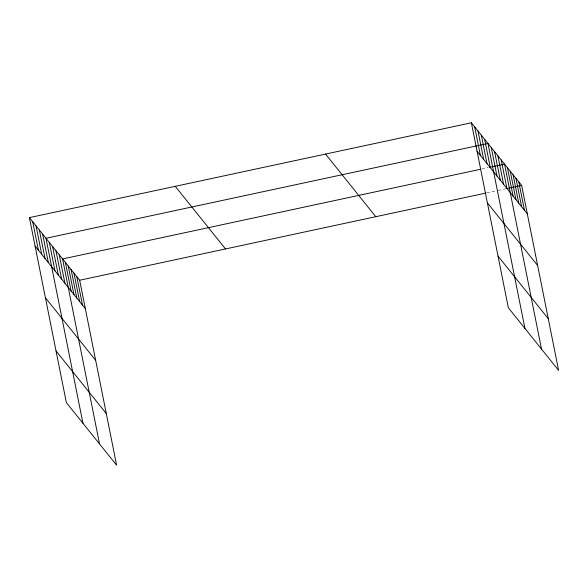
<?xml version="1.0" encoding="UTF-8"?>
<svg xmlns="http://www.w3.org/2000/svg" width="588" height="588" viewBox="0 0 588 588"><rect width="100%" height="100%" fill="white"/><g stroke="black" fill="none" stroke-linecap="round" stroke-linejoin="round"><path stroke-width="0.44" stroke-dasharray="2.94 2.21" d="M481.976 168.954L488.055 167.653M486.908 192.857L496.463 190.806M498.198 190.439L506.011 188.755"/><path stroke-width="0.88" d="M29.4 217.619L79.659 280.241L116.615 465.218L66.363 402.596L29.4 217.619L471.385 122.782L521.637 185.404L558.6 370.381L508.341 307.759L471.385 122.782M480.242 169.329L62.571 258.955L99.534 443.925M489.789 167.279L504.548 164.111L541.511 349.088M79.659 280.241L486.041 193.04M506.878 188.572L521.637 185.404M477.066 151.241L527.326 213.863M487.386 202.889L537.645 265.511M498.021 256.103L548.281 318.725M325.524 154.078L375.783 216.7M175.253 186.322L225.513 248.944M35.089 246.078L85.341 308.7M45.408 297.726L95.668 360.348M56.044 350.948L106.296 413.57M518.792 181.854L524.474 210.313M515.941 178.311L521.63 206.763M513.096 174.761L518.778 203.213M510.244 171.211L515.933 199.67M507.4 167.661L513.089 196.12M501.233 159.98L506.922 188.439M497.918 155.849L503.6 184.301M494.604 151.711L500.285 180.171M491.281 147.581L496.97 176.04M524.93 328.42L487.966 143.45L45.982 238.287L82.945 423.257M484.652 139.312L490.333 167.771M481.329 135.181L487.018 163.64M478.015 131.05L483.704 159.502M474.7 126.912L480.381 155.372M76.808 276.698L82.496 305.15M73.963 273.148L79.645 301.6M71.111 269.598L76.8 298.057M68.267 266.048L73.948 294.507M65.415 262.498L71.104 290.957M59.256 254.817L64.937 283.276M55.933 250.686L61.622 279.146M52.619 246.556L58.308 275.008M49.304 242.418L54.985 270.877M42.667 234.156L48.356 262.608M39.352 230.018L45.033 258.477M36.037 225.888L41.719 254.347M32.715 221.757L38.404 250.209"/></g></svg>
